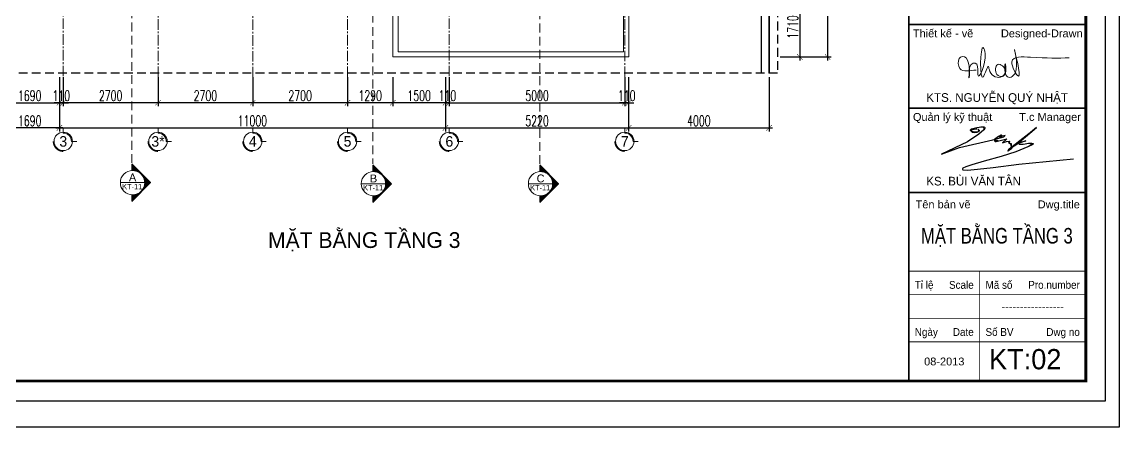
# Model space of a CAD drawing. Header units: millimetres. Extents: x -34806 to 662668, y 63228 to 99452.
# Drawn here: x 141501 to 172760, y 63228 to 74775 of the extents above; entities that cross this region are included whole.
import ezdxf
from ezdxf.enums import TextEntityAlignment as Align

# ---------------------------------------------------------------- set-up
doc = ezdxf.new("R2010")
doc.units = ezdxf.units.MM
doc.header["$LTSCALE"] = 200
doc.header["$MEASUREMENT"] = 0
doc.header["$PDMODE"] = 3
doc.header["$PDSIZE"] = 50
doc.linetypes.add('CENTER2', pattern=[1.125, 0.75, -0.125, 0.125, -0.125])
doc.linetypes.add('DASHED2', pattern=[0.375, 0.25, -0.125])
doc.layers.get('0').update_dxf_attribs({"color": 95, "linetype": 'CONTINUOUS'})
doc.layers.get('DEFPOINTS').update_dxf_attribs({"linetype": 'CONTINUOUS'})
for name, color, linetype, lineweight in [('cat', 1, 'CONTINUOUS', 40), ('hacth', 251, 'CONTINUOUS', 13), ('hatch', 251, 'CONTINUOUS', 5), ('thay', 7, 'CONTINUOUS', 18), ('tim', 254, 'CENTER2', 9)]:
    doc.layers.add(name, color=color, linetype=linetype, lineweight=lineweight)
for name, color, linetype in [('DIM', 1, 'CONTINUOUS'), ('KHUNGTEN', 7, 'CONTINUOUS'), ('Net_Manh', 155, 'CONTINUOUS'), ('TEXT', 7, 'CONTINUOUS'), ('TEXT2', 6, 'CONTINUOUS'), ('TH', 4, 'CONTINUOUS'), ('TPTA-Dimention', 251, 'CONTINUOUS'), ('TPTA-Text', 253, 'CONTINUOUS'), ('TUONG', 2, 'CONTINUOUS')]:
    doc.layers.add(name, color=color, linetype=linetype)
doc.styles.add('Aria H iso', font='VHARIAL.ttf')
doc.styles.add('Arial iso', font='VNARIAL.ttf')
doc.styles.add('CHU HOA Day', font='VHARIAL.ttf')
doc.styles.add('dam', font='VHAVANB.ttf', dxfattribs={"width": 0.9, "height": 450})
doc.styles.add('Scale', font='vnsimli.shx', dxfattribs={"width": 0.65, "bigfont": 'bigfont.shx'})
doc.styles.add('STYLE2', font='VHHELS.ttf')
doc.styles.add('VNCC-COM', font='VHAVAN.ttf', dxfattribs={"width": 0.8})
doc.styles.add('VNCC-SIM', font='VHAVAN.ttf', dxfattribs={"width": 0.85})
doc.dimstyles.new('Scale', dxfattribs={"dimscale": 10, "dimtxt": 2, "dimasz": 0.8, "dimexe": 1, "dimexo": 0, "dimgap": 0.5, "dimtad": 1, "dimdec": 0, "dimzin": 0, "dimdsep": 46, "dimtxsty": 'Scale', "dimblk": 'ARCHTICK', "dimcen": 1, "dimdle": 1, "dimclrd": 8, "dimclre": 251, "dimclrt": 3, "dimadec": 0, "dimazin": 0, "dimtfac": 1, "dimtdec": 0, "dimtix": 1, "dimtmove": 2, "dimatfit": 3, "dimfxl": 1, "dimtolj": 1, "dimtzin": 0, "dimarcsym": 0})

# ---------------------------------------------------------------- blocks, each defined once
blk = doc.blocks.new('_ArchTick')
at = {"layer": 'DIM', "color": 150}
blk.add_lwpolyline([(0.5, 0.5, 0.133, 0, 0), (0, 0, 0, 0.133, 0), (-0.5, -0.5, 0.133, 0.133, 0)], format="xyseb", dxfattribs=at)
blk = doc.blocks.new('*D222')
at = {"layer": 'DEFPOINTS', "color": 0}
for p in [(150778, 73204), (152068, 73204), (150778, 72472)]:
    blk.add_point(p, dxfattribs=at)
at = {"layer": 'TPTA-Text', "color": 251, "lineweight": -2}
for p, q in [((150778, 73204), (150778, 72372)), ((152068, 73204), (152068, 72372))]:
    blk.add_line(p, q, dxfattribs=at)
at = {"layer": 'TPTA-Text', "color": 8, "lineweight": -2}
blk.add_line((152168, 72472), (150678, 72472), dxfattribs=at)
at = {"layer": 'TPTA-Text', "color": 8, "lineweight": -2, "xscale": 150, "yscale": 150, "zscale": 150, "rotation": 180}
blk.add_blockref('_ArchTick', (150778, 72472), dxfattribs=at)
at = {"layer": 'TPTA-Text', "color": 8, "lineweight": -2, "xscale": 150, "yscale": 150, "zscale": 150}
blk.add_blockref('_ArchTick', (152068, 72472), dxfattribs=at)
at = {"layer": 'TPTA-Text', "color": 3, "insert": (151423, 72672), "char_height": 300, "attachment_point": 5, "style": 'Scale'}
blk.add_mtext('\\A1;1290', dxfattribs=at)
blk = doc.blocks.new('*D223')
at = {"layer": 'DEFPOINTS', "color": 0}
for p in [(148078, 73204), (150778, 73204), (148078, 72472)]:
    blk.add_point(p, dxfattribs=at)
at = {"layer": 'TPTA-Text', "color": 251, "lineweight": -2}
for p, q in [((148078, 73204), (148078, 72372)), ((150778, 73204), (150778, 72372))]:
    blk.add_line(p, q, dxfattribs=at)
at = {"layer": 'TPTA-Text', "color": 8, "lineweight": -2}
blk.add_line((150878, 72472), (147978, 72472), dxfattribs=at)
at = {"layer": 'TPTA-Text', "color": 8, "lineweight": -2, "xscale": 150, "yscale": 150, "zscale": 150, "rotation": 180}
blk.add_blockref('_ArchTick', (148078, 72472), dxfattribs=at)
at = {"layer": 'TPTA-Text', "color": 8, "lineweight": -2, "xscale": 150, "yscale": 150, "zscale": 150}
blk.add_blockref('_ArchTick', (150778, 72472), dxfattribs=at)
at = {"layer": 'TPTA-Text', "color": 3, "insert": (149428, 72672), "char_height": 300, "attachment_point": 5, "style": 'Scale'}
blk.add_mtext('\\A1;2700', dxfattribs=at)
blk = doc.blocks.new('*D224')
at = {"layer": 'DEFPOINTS', "color": 0}
for p in [(142678, 73204), (145378, 73204), (142678, 72472)]:
    blk.add_point(p, dxfattribs=at)
at = {"layer": 'TPTA-Text', "color": 251, "lineweight": -2}
for p, q in [((142678, 73204), (142678, 72372)), ((145378, 73204), (145378, 72372))]:
    blk.add_line(p, q, dxfattribs=at)
at = {"layer": 'TPTA-Text', "color": 8, "lineweight": -2}
blk.add_line((145478, 72472), (142578, 72472), dxfattribs=at)
at = {"layer": 'TPTA-Text', "color": 8, "lineweight": -2, "xscale": 150, "yscale": 150, "zscale": 150, "rotation": 180}
blk.add_blockref('_ArchTick', (142678, 72472), dxfattribs=at)
at = {"layer": 'TPTA-Text', "color": 8, "lineweight": -2, "xscale": 150, "yscale": 150, "zscale": 150}
blk.add_blockref('_ArchTick', (145378, 72472), dxfattribs=at)
at = {"layer": 'TPTA-Text', "color": 3, "insert": (144028, 72672), "char_height": 300, "attachment_point": 5, "style": 'Scale'}
blk.add_mtext('\\A1;2700', dxfattribs=at)
blk = doc.blocks.new('*D225')
at = {"layer": 'DEFPOINTS', "color": 0}
for p in [(140878, 73204), (142568, 73204), (140878, 71755)]:
    blk.add_point(p, dxfattribs=at)
at = {"layer": 'TPTA-Text', "color": 251, "lineweight": -2}
for p, q in [((140878, 73204), (140878, 71655)), ((142568, 73204), (142568, 71655))]:
    blk.add_line(p, q, dxfattribs=at)
at = {"layer": 'TPTA-Text', "color": 8, "lineweight": -2}
blk.add_line((142668, 71755), (140778, 71755), dxfattribs=at)
at = {"layer": 'TPTA-Text', "color": 8, "lineweight": -2, "xscale": 150, "yscale": 150, "zscale": 150, "rotation": 180}
blk.add_blockref('_ArchTick', (140878, 71755), dxfattribs=at)
at = {"layer": 'TPTA-Text', "color": 8, "lineweight": -2, "xscale": 150, "yscale": 150, "zscale": 150}
blk.add_blockref('_ArchTick', (142568, 71755), dxfattribs=at)
at = {"layer": 'TPTA-Text', "color": 3, "insert": (141723, 71955), "char_height": 300, "attachment_point": 5, "style": 'Scale'}
blk.add_mtext('\\A1;1690', dxfattribs=at)
blk = doc.blocks.new('*D226')
at = {"layer": 'DEFPOINTS', "color": 0}
for p in [(158788, 73204), (162788, 73204), (162788, 71755)]:
    blk.add_point(p, dxfattribs=at)
at = {"layer": 'TPTA-Text', "color": 251, "lineweight": -2}
for p, q in [((158788, 73204), (158788, 71655)), ((162788, 73204), (162788, 71655))]:
    blk.add_line(p, q, dxfattribs=at)
at = {"layer": 'TPTA-Text', "color": 8, "lineweight": -2}
blk.add_line((158688, 71755), (162888, 71755), dxfattribs=at)
at = {"layer": 'TPTA-Text', "color": 8, "lineweight": -2, "xscale": 150, "yscale": 150, "zscale": 150, "rotation": 180}
blk.add_blockref('_ArchTick', (158788, 71755), dxfattribs=at)
at = {"layer": 'TPTA-Text', "color": 8, "lineweight": -2, "xscale": 150, "yscale": 150, "zscale": 150}
blk.add_blockref('_ArchTick', (162788, 71755), dxfattribs=at)
at = {"layer": 'TPTA-Text', "color": 3, "insert": (160788, 71955), "char_height": 300, "attachment_point": 5, "style": 'Scale'}
blk.add_mtext('\\A1;4000', dxfattribs=at)
blk = doc.blocks.new('*D228')
at = {"layer": 'DEFPOINTS', "color": 0}
for p in [(163106, 87596), (163106, 73776), (164457, 73776)]:
    blk.add_point(p, dxfattribs=at)
at = {"layer": 'TPTA-Text', "color": 251, "lineweight": -2}
for p, q in [((163106, 87596), (164557, 87596)), ((163106, 73776), (164557, 73776))]:
    blk.add_line(p, q, dxfattribs=at)
at = {"layer": 'TPTA-Text', "color": 8, "lineweight": -2}
blk.add_line((164457, 87696), (164457, 73676), dxfattribs=at)
at = {"layer": 'TPTA-Text', "color": 8, "lineweight": -2, "xscale": 150, "yscale": 150, "zscale": 150}
for p, rotation in [((164457, 87596), 90), ((164457, 73776), 270)]:
    blk.add_blockref('_ArchTick', p, dxfattribs=dict(at, rotation=rotation))
at = {"layer": 'TPTA-Text', "color": 3, "insert": (164257, 80686), "char_height": 300, "attachment_point": 5, "rotation": 90, "style": 'Scale'}
blk.add_mtext('\\A1;13820', dxfattribs=at)
blk = doc.blocks.new('*D233')
at = {"layer": 'DEFPOINTS', "color": 0}
for p in [(163106, 75486), (163106, 73776), (163667, 73776)]:
    blk.add_point(p, dxfattribs=at)
at = {"layer": 'TPTA-Text', "color": 251, "lineweight": -2}
for p, q in [((163106, 75486), (163767, 75486)), ((163106, 73776), (163767, 73776))]:
    blk.add_line(p, q, dxfattribs=at)
at = {"layer": 'TPTA-Text', "color": 8, "lineweight": -2}
blk.add_line((163667, 75586), (163667, 73676), dxfattribs=at)
at = {"layer": 'TPTA-Text', "color": 8, "lineweight": -2, "xscale": 150, "yscale": 150, "zscale": 150}
for p, rotation in [((163667, 75486), 90), ((163667, 73776), 270)]:
    blk.add_blockref('_ArchTick', p, dxfattribs=dict(at, rotation=rotation))
at = {"layer": 'TPTA-Text', "color": 3, "insert": (163467, 74631), "char_height": 300, "attachment_point": 5, "rotation": 90, "style": 'Scale'}
blk.add_mtext('\\A1;1710', dxfattribs=at)
blk = doc.blocks.new('*D235')
at = {"layer": 'DEFPOINTS', "color": 0}
for p in [(158678, 73204), (158788, 73204), (158678, 72472)]:
    blk.add_point(p, dxfattribs=at)
at = {"layer": 'TPTA-Text', "color": 251, "lineweight": -2}
for p, q in [((158678, 73204), (158678, 72372)), ((158788, 73204), (158788, 72372))]:
    blk.add_line(p, q, dxfattribs=at)
at = {"layer": 'TPTA-Text', "color": 8, "lineweight": -2}
for p, q in [((158678, 72472), (158528, 72472)), ((158788, 72472), (158678, 72472)), ((158788, 72472), (158938, 72472))]:
    blk.add_line(p, q, dxfattribs=at)
at = {"layer": 'TPTA-Text', "color": 8, "lineweight": -2, "xscale": 150, "yscale": 150, "zscale": 150}
blk.add_blockref('_ArchTick', (158678, 72472), dxfattribs=at)
at = {"layer": 'TPTA-Text', "color": 8, "lineweight": -2, "xscale": 150, "yscale": 150, "zscale": 150, "rotation": 180}
blk.add_blockref('_ArchTick', (158788, 72472), dxfattribs=at)
at = {"layer": 'TPTA-Text', "color": 3, "insert": (158733, 72672), "char_height": 300, "attachment_point": 5, "style": 'Scale'}
blk.add_mtext('\\A1;110', dxfattribs=at)
blk = doc.blocks.new('tr')
at = {"layer": 'thay', "ltscale": 600}
for p, q in [((0, -200), (0, 0)), ((313, -513), (513, -513))]:
    blk.add_line(p, q, dxfattribs=at)
at = {"layer": 'thay', "color": 150, "ltscale": 600, "const_width": 50}
blk.add_lwpolyline([(-375, -513, 0.414214), (0, -888, 0.414214)], format="xyb", dxfattribs=at)
at = {"layer": 'thay', "ltscale": 600}
blk.add_circle((0, -513), 350, dxfattribs=at)
blk.add_arc((0, -513), 313, 0, 90, dxfattribs=at)
blk = doc.blocks.new('*D236')
at = {"layer": 'DEFPOINTS', "color": 0}
for p in [(145378, 73204), (148078, 73204), (145378, 72472)]:
    blk.add_point(p, dxfattribs=at)
at = {"layer": 'TPTA-Text', "color": 251, "lineweight": -2}
for p, q in [((145378, 73204), (145378, 72372)), ((148078, 73204), (148078, 72372))]:
    blk.add_line(p, q, dxfattribs=at)
at = {"layer": 'TPTA-Text', "color": 8, "lineweight": -2}
blk.add_line((148178, 72472), (145278, 72472), dxfattribs=at)
at = {"layer": 'TPTA-Text', "color": 8, "lineweight": -2, "xscale": 150, "yscale": 150, "zscale": 150, "rotation": 180}
blk.add_blockref('_ArchTick', (145378, 72472), dxfattribs=at)
at = {"layer": 'TPTA-Text', "color": 8, "lineweight": -2, "xscale": 150, "yscale": 150, "zscale": 150}
blk.add_blockref('_ArchTick', (148078, 72472), dxfattribs=at)
at = {"layer": 'TPTA-Text', "color": 3, "insert": (146728, 72672), "char_height": 300, "attachment_point": 5, "style": 'Scale'}
blk.add_mtext('\\A1;2700', dxfattribs=at)
blk = doc.blocks.new('*D237')
at = {"layer": 'DEFPOINTS', "color": 0}
for p in [(153568, 73204), (158788, 73204), (158788, 71755)]:
    blk.add_point(p, dxfattribs=at)
at = {"layer": 'TPTA-Text', "color": 251, "lineweight": -2}
for p, q in [((153568, 73204), (153568, 71655)), ((158788, 73204), (158788, 71655))]:
    blk.add_line(p, q, dxfattribs=at)
at = {"layer": 'TPTA-Text', "color": 8, "lineweight": -2}
blk.add_line((153468, 71755), (158888, 71755), dxfattribs=at)
at = {"layer": 'TPTA-Text', "color": 8, "lineweight": -2, "xscale": 150, "yscale": 150, "zscale": 150, "rotation": 180}
blk.add_blockref('_ArchTick', (153568, 71755), dxfattribs=at)
at = {"layer": 'TPTA-Text', "color": 8, "lineweight": -2, "xscale": 150, "yscale": 150, "zscale": 150}
blk.add_blockref('_ArchTick', (158788, 71755), dxfattribs=at)
at = {"layer": 'TPTA-Text', "color": 3, "insert": (156178, 71955), "char_height": 300, "attachment_point": 5, "style": 'Scale'}
blk.add_mtext('\\A1;5220', dxfattribs=at)
blk = doc.blocks.new('*D240')
at = {"layer": 'DEFPOINTS', "color": 0}
for p in [(153568, 73204), (153678, 73204), (153568, 72472)]:
    blk.add_point(p, dxfattribs=at)
at = {"layer": 'TPTA-Text', "color": 251, "lineweight": -2}
for p, q in [((153568, 73204), (153568, 72372)), ((153678, 73204), (153678, 72372))]:
    blk.add_line(p, q, dxfattribs=at)
at = {"layer": 'TPTA-Text', "color": 8, "lineweight": -2}
for p, q in [((153568, 72472), (153418, 72472)), ((153678, 72472), (153568, 72472)), ((153678, 72472), (153828, 72472))]:
    blk.add_line(p, q, dxfattribs=at)
at = {"layer": 'TPTA-Text', "color": 8, "lineweight": -2, "xscale": 150, "yscale": 150, "zscale": 150}
blk.add_blockref('_ArchTick', (153568, 72472), dxfattribs=at)
at = {"layer": 'TPTA-Text', "color": 8, "lineweight": -2, "xscale": 150, "yscale": 150, "zscale": 150, "rotation": 180}
blk.add_blockref('_ArchTick', (153678, 72472), dxfattribs=at)
at = {"layer": 'TPTA-Text', "color": 3, "insert": (153623, 72672), "char_height": 300, "attachment_point": 5, "style": 'Scale'}
blk.add_mtext('\\A1;110', dxfattribs=at)
blk = doc.blocks.new('*D241')
at = {"layer": 'DEFPOINTS', "color": 0}
for p in [(152068, 73204), (153568, 73204), (152068, 72472)]:
    blk.add_point(p, dxfattribs=at)
at = {"layer": 'TPTA-Text', "color": 251, "lineweight": -2}
for p, q in [((152068, 73204), (152068, 72372)), ((153568, 73204), (153568, 72372))]:
    blk.add_line(p, q, dxfattribs=at)
at = {"layer": 'TPTA-Text', "color": 8, "lineweight": -2}
blk.add_line((153668, 72472), (151968, 72472), dxfattribs=at)
at = {"layer": 'TPTA-Text', "color": 8, "lineweight": -2, "xscale": 150, "yscale": 150, "zscale": 150, "rotation": 180}
blk.add_blockref('_ArchTick', (152068, 72472), dxfattribs=at)
at = {"layer": 'TPTA-Text', "color": 8, "lineweight": -2, "xscale": 150, "yscale": 150, "zscale": 150}
blk.add_blockref('_ArchTick', (153568, 72472), dxfattribs=at)
at = {"layer": 'TPTA-Text', "color": 3, "insert": (152818, 72672), "char_height": 300, "attachment_point": 5, "style": 'Scale'}
blk.add_mtext('\\A1;1500', dxfattribs=at)
blk = doc.blocks.new('*D242')
at = {"layer": 'DEFPOINTS', "color": 0}
for p in [(153678, 73204), (158678, 73204), (158678, 72472)]:
    blk.add_point(p, dxfattribs=at)
at = {"layer": 'TPTA-Text', "color": 251, "lineweight": -2}
for p, q in [((153678, 73204), (153678, 72372)), ((158678, 73204), (158678, 72372))]:
    blk.add_line(p, q, dxfattribs=at)
at = {"layer": 'TPTA-Text', "color": 8, "lineweight": -2}
blk.add_line((153578, 72472), (158778, 72472), dxfattribs=at)
at = {"layer": 'TPTA-Text', "color": 8, "lineweight": -2, "xscale": 150, "yscale": 150, "zscale": 150, "rotation": 180}
blk.add_blockref('_ArchTick', (153678, 72472), dxfattribs=at)
at = {"layer": 'TPTA-Text', "color": 8, "lineweight": -2, "xscale": 150, "yscale": 150, "zscale": 150}
blk.add_blockref('_ArchTick', (158678, 72472), dxfattribs=at)
at = {"layer": 'TPTA-Text', "color": 3, "insert": (156178, 72672), "char_height": 300, "attachment_point": 5, "style": 'Scale'}
blk.add_mtext('\\A1;5000', dxfattribs=at)
blk = doc.blocks.new('*D243')
at = {"layer": 'DEFPOINTS', "color": 0}
for p in [(142568, 73204), (142678, 73204), (142568, 72472)]:
    blk.add_point(p, dxfattribs=at)
at = {"layer": 'TPTA-Text', "color": 251, "lineweight": -2}
for p, q in [((142568, 73204), (142568, 72372)), ((142678, 73204), (142678, 72372))]:
    blk.add_line(p, q, dxfattribs=at)
at = {"layer": 'TPTA-Text', "color": 8, "lineweight": -2}
for p, q in [((142568, 72472), (142418, 72472)), ((142678, 72472), (142568, 72472)), ((142678, 72472), (142828, 72472))]:
    blk.add_line(p, q, dxfattribs=at)
at = {"layer": 'TPTA-Text', "color": 8, "lineweight": -2, "xscale": 150, "yscale": 150, "zscale": 150}
blk.add_blockref('_ArchTick', (142568, 72472), dxfattribs=at)
at = {"layer": 'TPTA-Text', "color": 8, "lineweight": -2, "xscale": 150, "yscale": 150, "zscale": 150, "rotation": 180}
blk.add_blockref('_ArchTick', (142678, 72472), dxfattribs=at)
at = {"layer": 'TPTA-Text', "color": 3, "insert": (142623, 72672), "char_height": 300, "attachment_point": 5, "style": 'Scale'}
blk.add_mtext('\\A1;110', dxfattribs=at)
blk = doc.blocks.new('*D244')
at = {"layer": 'DEFPOINTS', "color": 0}
for p in [(142568, 73204), (153568, 73204), (153568, 71755)]:
    blk.add_point(p, dxfattribs=at)
at = {"layer": 'TPTA-Text', "color": 251, "lineweight": -2}
for p, q in [((142568, 73204), (142568, 71655)), ((153568, 73204), (153568, 71655))]:
    blk.add_line(p, q, dxfattribs=at)
at = {"layer": 'TPTA-Text', "color": 8, "lineweight": -2}
blk.add_line((142468, 71755), (153668, 71755), dxfattribs=at)
at = {"layer": 'TPTA-Text', "color": 8, "lineweight": -2, "xscale": 150, "yscale": 150, "zscale": 150, "rotation": 180}
blk.add_blockref('_ArchTick', (142568, 71755), dxfattribs=at)
at = {"layer": 'TPTA-Text', "color": 8, "lineweight": -2, "xscale": 150, "yscale": 150, "zscale": 150}
blk.add_blockref('_ArchTick', (153568, 71755), dxfattribs=at)
at = {"layer": 'TPTA-Text', "color": 3, "insert": (148068, 71955), "char_height": 300, "attachment_point": 5, "style": 'Scale'}
blk.add_mtext('\\A1;11000', dxfattribs=at)
blk = doc.blocks.new('*D247')
at = {"layer": 'DEFPOINTS', "color": 0}
for p in [(140878, 73204), (142568, 73204), (142568, 72472)]:
    blk.add_point(p, dxfattribs=at)
at = {"layer": 'TPTA-Text', "color": 251, "lineweight": -2}
for p, q in [((140878, 73204), (140878, 72372)), ((142568, 73204), (142568, 72372))]:
    blk.add_line(p, q, dxfattribs=at)
at = {"layer": 'TPTA-Text', "color": 8, "lineweight": -2}
blk.add_line((140778, 72472), (142668, 72472), dxfattribs=at)
at = {"layer": 'TPTA-Text', "color": 8, "lineweight": -2, "xscale": 150, "yscale": 150, "zscale": 150, "rotation": 180}
blk.add_blockref('_ArchTick', (140878, 72472), dxfattribs=at)
at = {"layer": 'TPTA-Text', "color": 8, "lineweight": -2, "xscale": 150, "yscale": 150, "zscale": 150}
blk.add_blockref('_ArchTick', (142568, 72472), dxfattribs=at)
at = {"layer": 'TPTA-Text', "color": 3, "insert": (141723, 72672), "char_height": 300, "attachment_point": 5, "style": 'Scale'}
blk.add_mtext('\\A1;1690', dxfattribs=at)
blk = doc.blocks.new('cad')
at = {"layer": 'hatch'}
h = blk.add_hatch(dxfattribs=at)
h.set_pattern_fill('ANSI31', color=256, scale=96.25, angle=-90, style=0)
h.set_pattern_definition([(225, (101783, 283734), (-8.50737846, 8.50737846), [])])
edge = h.paths.add_edge_path()
edge.add_ellipse((0, 0), major_axis=(-408, 408), ratio=1, start_angle=135, end_angle=137.8395)
edge.add_line((29, -577), (29, -890))
edge.add_line((29, -890), (-861, 0))
edge.add_line((-861, 0), (29, 890))
edge.add_line((29, 890), (29, 577))
edge.add_ellipse((0, 0), major_axis=(408, 408), ratio=1, start_angle=42.1605, end_angle=45)
edge.add_ellipse((0, 0), major_axis=(-408, 408), ratio=1, start_angle=-45, end_angle=135)
at = {"layer": 'cat', "color": 150, "linetype": 'Continuous', "const_width": 62.4}
for points in [[(29, 577), (29, 890)], [(29, -577), (29, -890)]]:
    blk.add_lwpolyline(points, dxfattribs=at)
at = {"layer": 'thay', "linetype": 'Continuous'}
for p in [(29, 890), (29, -890)]:
    blk.add_line(p, (-861, 0), dxfattribs=at)
at = {"layer": 'thay'}
blk.add_line((577, 0), (-578, 0), dxfattribs=at)
blk.add_circle((0, 0), 578, dxfattribs=at)
at = {"layer": 'TEXT'}
for tag, height, style, p in [('1', 375, 'CHU HOA Day', (-500, 62)), ('KT-00', 250, 'Aria H iso', (-1613, -278))]:
    blk.add_attdef(tag, text='', height=height, dxfattribs=dict(at, style=style)).set_placement(p, align=Align.CENTER)
blk = doc.blocks.new('eyey')
at = {"layer": 'TEXT'}
blk.add_lwpolyline([(857598, -329566), (858221, -330064), (858651, -330415), (858732, -330999), (857985, -331594), (857001, -332040), (855251, -332170), (853778, -331988), (852444, -330783, -0.4387421), (852435, -329839), (853068, -329329), (855860, -328456), (859862, -327752), (862169, -327861, -0.5275311), (862824, -328922), (862263, -329997), (858501, -333190), (849998, -338818), (830763, -348112), (844015, -343247), (868918, -337466), (876988, -335232), (877866, -334275), (875791, -334754), (875192, -334116), (874674, -333917), (873078, -334913), (870285, -337066, 0.8764844), (871163, -338581), (879063, -336707), (876030, -339776), (878863, -338581), (880914, -338538, -0.6789702), (881138, -339070), (880465, -339743), (882366, -340167), (882523, -344014), (879841, -345842), (880914, -344171), (901170, -328430), (888030, -339316), (893139, -338110), (888339, -339821, 1.0448231), (888704, -340719), (891399, -340550), (895469, -339849), (897603, -339989), (898585, -340158), (898361, -340831), (894793, -342630), (885863, -346421), (875047, -349907), (862289, -353363), (853242, -356064), (848723, -357411), (846645, -358532, 0.7905999), (846954, -359682), (850074, -359907), (857433, -359122), (868980, -357832), (888178, -355522), (928630, -351509)], format="xyb", dxfattribs=at)
at = {"layer": 'TEXT2'}
blk.add_lwpolyline([(874449, -334606), (875013, -334916), (874942, -335493), (873969, -335662), (873645, -335352), (873984, -334803), (874449, -334606)], dxfattribs=at)
at = {"layer": 'TH'}
for points in [[(857598, -329566), (858324, -330711), (857636, -331414), (854668, -331804), (853122, -330758, -0.6401793), (853278, -329806), (856949, -329244), (856369, -328366)], [(872753, -338203), (871152, -338252, -0.6729427), (870752, -337349, 0.084292), (871681, -335989, -4.5625712)], [(895092, -339914), (897074, -340190, -0.6042128), (897360, -340984), (895356, -342346)]]:
    blk.add_lwpolyline(points, format="xyb", dxfattribs=at)
for points in [[(882530, -343232), (886628, -340681), (888030, -339316), (901170, -328430), (895230, -333351), (888856, -339121)], [(880465, -339743), (882016, -340407), (882480, -342954)], [(882369, -343261), (882330, -343965), (880467, -345241), (881028, -344278), (882369, -343261)]]:
    blk.add_lwpolyline(points, dxfattribs=at)
at = {"layer": 'TUONG'}
blk.add_lwpolyline([(860168, -327766), (861604, -328110, -0.3773591), (862396, -329233), (861839, -329994), (859245, -332558)], format="xyb", dxfattribs=at)
blk = doc.blocks.new('khung')
at = {"color": 7}
for points, knots in [([(28809, 6390), (28820, 6471), (28786, 6646), (29012, 6725), (28940, 6191), (29183, 6732), (29031, 7196), (29006, 5991), (29191, 6702), (29218, 6422), (29444, 6340), (29580, 6542), (29338, 6741), (29309, 6441), (29518, 6370), (29551, 6543), (29513, 6743), (29493, 6361), (29852, 6431), (29572, 7417), (29930, 6107), (29517, 6828), (30245, 6766), (30570, 6771), (30788, 6775)], [1829.216934, 1829.216934, 1829.216934, 1829.216934, 2052.740044, 2346.829392, 2630.15887, 3355.55399, 3541.515551, 4433.477739, 4781.213079, 4936.233601, 5341.441378, 5545.383412, 5845.050905, 6152.474723, 6321.670423, 6652.085883, 6721.1327, 7114.479827, 7261.897835, 8082.827124, 8900.610949, 9384.419747, 9967.76735, 11144.313147, 11144.313147, 11144.313147, 11144.313147]), ([(28949, 6531), (28829, 6534), (28610, 6446), (28576, 6806), (28852, 6833), (28816, 6351), (28812, 6382), (28809, 6390)], [0, 0, 0, 0, 520.395728, 824.712378, 1118.802922, 1716.942341, 1766.325621, 1766.325621, 1766.325621, 1766.325621])]:
    blk.add_open_spline(points, degree=3, knots=knots, dxfattribs=at)
at = {"layer": 'DEFPOINTS', "color": 8}
blk.add_lwpolyline([(0, 0), (31503, 0), (31503, 22275), (0, 22275)], close=True, dxfattribs=at)
at = {"layer": 'KHUNGTEN', "color": 4}
for points, const_width in [([(848, 388), (31117, 388), (31117, 21887), (848, 21887)], 54.3), ([(27623, 21887), (31115, 21887), (31115, 388), (27623, 388)], 34.9)]:
    blk.add_lwpolyline(points, close=True, dxfattribs=dict(at, const_width=const_width))
at = {"layer": 'KHUNGTEN', "color": 4, "const_width": 34.9}
for points in [[(27623, 7434), (31115, 7434)], [(27623, 5782), (31115, 5782)], [(27623, 4114), (31115, 4114)]]:
    blk.add_lwpolyline(points, dxfattribs=at)
at = {"layer": 'KHUNGTEN', "color": 8, "const_width": 15.5}
for points in [[(27623, 2561), (31115, 2561)], [(29020, 2561), (29020, 388)], [(27623, 2096), (31115, 2096)], [(27623, 1630), (31115, 1630)], [(27623, 1164), (31115, 1164)]]:
    blk.add_lwpolyline(points, dxfattribs=at)
at = {"layer": 'TEXT2', "xscale": 0.02667135677802435, "yscale": 0.02667135642843732, "zscale": 0.02667135655464699}
blk.add_blockref('eyey', (6108, 14156), dxfattribs=at)
at = {"layer": 'KHUNGTEN', "color": 8, "style": 'Arial iso'}
for s, height, width, p in [('ThiÕt kÕ - vÏ', 155.23, 1, (27702, 7182)), ('Designed-Drawn', 155.23, 1, (29440, 7182)), ('Qu¶n lý kü thuËt', 155.23, 1, (27702, 5530)), ('T.c Manager', 155.23, 1, (29802, 5530)), ('Tªn b¶n vÏ', 155.2, 1, (27755, 3803)), ('M· sè', 155.2, 0.9, (29136, 2212)), ('TØ lÖ', 155.2, 0.9, (27739, 2212)), ('Ngµy', 155.2, 0.9, (27739, 1281)), ('Sè BV', 155.2, 0.9, (29136, 1281))]:
    blk.add_text(s, height=height, dxfattribs=dict(at, width=width)).set_placement(p)
for s, width, p in [('Dwg.title', 1, (30999, 3803)), ('Scale', 0.9, (28903, 2212)), ('Pro.number', 0.9, (30999, 2212)), ('Date', 0.9, (28903, 1281)), ('Dwg no', 0.9, (30999, 1281))]:
    blk.add_text(s, height=155.2, dxfattribs=dict(at, width=width)).set_placement(p, align=Align.RIGHT)
at = {"layer": 'KHUNGTEN', "color": 7, "style": 'Arial iso'}
for s, height, p in [('-----------------', 155.23, (30067, 1863)), ('08-2013', 155.2, (28321, 776))]:
    blk.add_text(s, height=height, dxfattribs=at).set_placement(p, align=Align.MIDDLE_CENTER)
at = {"layer": 'TEXT', "style": 'VNCC-SIM'}
for s, p in [('kts. nguyÔn quý nhËt', (27965, 5906)), ('ks. bïi v¨n t©n', (27965, 4254))]:
    blk.add_text(s, height=171.27, dxfattribs=at).set_placement(p)

msp = doc.modelspace()

# ---------------------------------------------------------------- linework, layer by layer
msp.add_lwpolyline([(172760.5, 63228.3), (125820.8, 63228.3), (125820.8, 96857.3), (172760.5, 96857.3)], close=True)
at = {"layer": 'Net_Manh', "linetype": 'DASHED2', "ltscale": 5}
msp.add_lwpolyline([(134805.9, 90908), (163033.2, 90908), (163033.2, 73311), (134805.9, 73311)], close=True, dxfattribs=at)
at = {"layer": 'thay', "linetype": 'DASHED2', "ltscale": 5}
for p, q in [((144634.8, 70756.8), (144634.8, 93004.8)), ((151499.9, 93004.8), (151499.9, 70726.4)), ((156259.2, 70726.4), (156259.2, 93004.8))]:
    msp.add_line(p, q, dxfattribs=at)
at = {"layer": 'thay'}
for points in [[(158788.3, 75376.3), (158788.3, 73776.3), (152068.3, 73776.3), (152068.3, 79776.3), (140768.3, 79776.3), (140768.3, 88496.3), (142788.3, 88496.3), (142788.3, 87376.3)], [(158638.3, 75376.3), (158638.3, 73926.3), (152218.3, 73926.3), (152218.3, 79926.3), (140918.3, 79926.3), (140918.3, 88346.3), (142638.3, 88346.3), (142638.3, 87376.3)]]:
    msp.add_lwpolyline(points, dxfattribs=at)
at = {"layer": 'tim', "ltscale": 2}
for p, q in [((142678.3, 91075.1), (142678.3, 73204.1)), ((145378.3, 73204.1), (145378.3, 91075.1)), ((148078.3, 91045.1), (148078.3, 72758.2)), ((150778.3, 73204.1), (150778.3, 91075.1)), ((153678.3, 91075.1), (153678.3, 73204.1)), ((158678.3, 73204.1), (158678.3, 91075.1))]:
    msp.add_line(p, q, dxfattribs=at)
at = {"layer": 'TPTA-Dimention'}
for points in [[(162803.3, 73311), (162803.3, 90611.3), (134805.9, 90611.3)], [(162788.3, 73311), (162788.3, 90596.3), (134805.9, 90596.3)], [(162568.3, 73311), (162568.3, 90376.3), (134805.9, 90376.3)]]:
    msp.add_lwpolyline(points, dxfattribs=at)

# ---------------------------------------------------------------- block references
at = {"layer": 'DIM', "xscale": 0.75, "yscale": 0.75, "zscale": 0.75}
for p in [(142678.3, 71754.8), (145378.3, 71754.8), (148078.3, 71754.8), (150778.3, 71754.8), (153678.3, 71754.8), (158678.3, 71754.8)]:
    msp.add_blockref('tr', p, dxfattribs=at)
at = {"layer": 'hacth', "xscale": 1.44238117831992, "yscale": 1.442381252141786, "zscale": 1.442381260145733}
msp.add_blockref('khung', (126930.6, 63978.3), dxfattribs=at)
at = {"layer": 'TEXT', "linetype": 'Continuous'}
ref = msp.add_blockref('cad', (144651.9, 70194.3), dxfattribs=dict(at, xscale=-0.5999999998603016, yscale=0.5999999999767169, zscale=0.6))
ref.add_attrib('1', 'a', dxfattribs={"height": 225, "style": 'CHU HOA Day'}).set_placement((144653.8, 70231.4), align=Align.CENTER)
ref.add_attrib('KT-00', 'kt-11', dxfattribs={"height": 150, "style": 'Aria H iso'}).set_placement((144642, 70007.7), align=Align.CENTER)
ref = msp.add_blockref('cad', (151517.1, 70163.9), dxfattribs=dict(at, xscale=-0.5999999998603016, yscale=0.5999999999767169, zscale=0.6))
ref.add_attrib('1', 'b', dxfattribs={"height": 225, "style": 'CHU HOA Day'}).set_placement((151518.9, 70201), align=Align.CENTER)
ref.add_attrib('KT-00', 'kt-11', dxfattribs={"height": 150, "style": 'Aria H iso'}).set_placement((151507.1, 69977.3), align=Align.CENTER)
ref = msp.add_blockref('cad', (151517.1, 70163.9), dxfattribs=dict(at, xscale=-0.5999999998603016, yscale=0.5999999999767169, zscale=0.6))
ref.add_attrib('1', 'b', dxfattribs={"height": 225, "style": 'CHU HOA Day'}).set_placement((151518.9, 70201), align=Align.CENTER)
ref.add_attrib('KT-00', 'kt-11', dxfattribs={"height": 150, "style": 'Aria H iso'}).set_placement((151507.1, 69977.3), align=Align.CENTER)
ref = msp.add_blockref('cad', (156276.4, 70163.9), dxfattribs=dict(at, xscale=-0.5999999998603016, yscale=0.5999999999767169, zscale=0.6))
ref.add_attrib('1', 'c', dxfattribs={"height": 225, "style": 'CHU HOA Day'}).set_placement((156278.2, 70201), align=Align.CENTER)
ref.add_attrib('KT-00', 'kt-11', dxfattribs={"height": 150, "style": 'Aria H iso'}).set_placement((156266.4, 69977.3), align=Align.CENTER)

# ---------------------------------------------------------------- texts
at = {"layer": 'TEXT', "linetype": 'Continuous', "style": 'dam'}
for s, p in [('3', (142678.3, 71369.9)), ('3*', (145378.3, 71369.9)), ('4', (148078.3, 71369.9)), ('5', (150778.3, 71369.9)), ('6', (153678.3, 71369.9)), ('7', (158678.3, 71369.9))]:
    msp.add_text(s, height=300, dxfattribs=at).set_placement(p, align=Align.MIDDLE)
at = {"layer": 'TEXT', "style": 'dam'}
msp.add_text('mÆt B»NG TÇNG 3', height=450, dxfattribs=at).set_placement((151253.9, 68333), align=Align.CENTER)
at = {"layer": 'TEXT', "style": 'VNCC-COM', "width": 0.8}
msp.add_text('mÆt b»ng tÇng 3', height=443.604, dxfattribs=at).set_placement((167116.8, 68458.8))
at = {"layer": 'TEXT', "style": 'STYLE2'}
msp.add_text('kt:02', height=577.69, dxfattribs=at).set_placement((169056.8, 64874))

# ---------------------------------------------------------------- dimensions: what is measured, and where the dimension line sits
at = {"layer": 'TPTA-Text'}
for base, p1, picture, middle in [((164457.5, 73776.3), (163105.5, 87596.3), '*D228', (164257.5, 80686.3)), ((163667.1, 73776.3), (163105.5, 75486.3), '*D233', (163467.1, 74631.3))]:
    dim = msp.add_linear_dim(base=base, p1=p1, p2=(163105.5, 73776.3), angle=90, dimstyle='Scale', override={"dimscale": 100, "dimtxt": 3, "dimasz": 1.5, "dimfxl": 110}, dxfattribs=at)
    dim.commit()
    dim.dimension.update_dxf_attribs({"geometry": picture, "text_midpoint": middle})
for base, p1, p2, picture, middle in [((140878.3, 71754.8), (142568.3, 73204.1), (140878.3, 73204.1), '*D225', (141723.3, 71954.8)), ((142568.3, 72472.3), (140878.3, 73204.1), (142568.3, 73204.1), '*D247', (141723.3, 72672.3)), ((142568.3, 72472.3), (142678.3, 73204.1), (142568.3, 73204.1), '*D243', (142623.3, 72672.3)), ((153568.3, 71754.8), (142568.3, 73204.1), (153568.3, 73204.1), '*D244', (148068.3, 71954.8)), ((142678.3, 72472.3), (145378.3, 73204.1), (142678.3, 73204.1), '*D224', (144028.3, 72672.3)), ((145378.3, 72472.3), (148078.3, 73204.1), (145378.3, 73204.1), '*D236', (146728.3, 72672.3)), ((148078.3, 72472.3), (150778.3, 73204.1), (148078.3, 73204.1), '*D223', (149428.3, 72672.3)), ((150778.3, 72472.3), (152068.3, 73204.1), (150778.3, 73204.1), '*D222', (151423.3, 72672.3)), ((152068.3, 72472.3), (153568.3, 73204.1), (152068.3, 73204.1), '*D241', (152818.3, 72672.3)), ((153568.3, 72472.3), (153678.3, 73204.1), (153568.3, 73204.1), '*D240', (153623.3, 72672.3)), ((158788.3, 71754.8), (153568.3, 73204.1), (158788.3, 73204.1), '*D237', (156178.3, 71954.8)), ((158678.3, 72472.3), (153678.3, 73204.1), (158678.3, 73204.1), '*D242', (156178.3, 72672.3)), ((158678.3, 72472.3), (158788.3, 73204.1), (158678.3, 73204.1), '*D235', (158733.3, 72672.3)), ((162788.3, 71754.8), (158788.3, 73204.1), (162788.3, 73204.1), '*D226', (160788.3, 71954.8))]:
    dim = msp.add_linear_dim(base=base, p1=p1, p2=p2, dimstyle='Scale', override={"dimscale": 100, "dimtxt": 3, "dimasz": 1.5, "dimfxl": 110}, dxfattribs=at)
    dim.commit()
    dim.dimension.update_dxf_attribs({"geometry": picture, "text_midpoint": middle})

doc.saveas('drawing.dxf')
